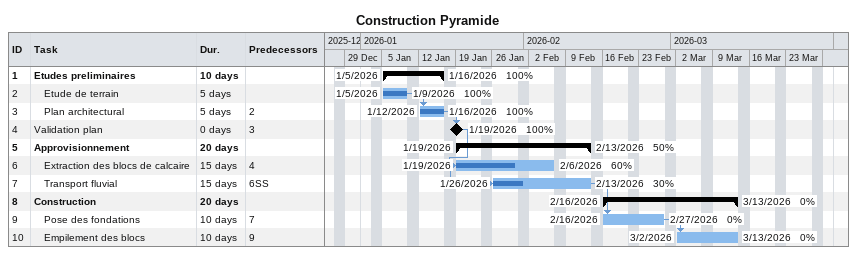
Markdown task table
Construction Pyramide

| ID | Level | Task | Duration | Start | Finish | Predecessors | % complete |
|---|---|---|---|---|---|---|---|
| 1 | 1 | **Etudes preliminaires** | 10d | 2026-01-05 | 2026-01-16 |  | 100 |
| 2 | 2 | Etude de terrain | 5d | 2026-01-05 | 2026-01-09 |  | 100 |
| 3 | 2 | Plan architectural | 5d | 2026-01-12 | 2026-01-16 | 2 | 100 |
| 4 | 1 | Validation plan | 0d | 2026-01-19 | 2026-01-19 | 3 | 100 |
| 5 | 1 | **Approvisionnement** | 20d | 2026-01-19 | 2026-02-13 |  | 50 |
| 6 | 2 | Extraction des blocs de calcaire | 15d | 2026-01-19 | 2026-02-06 | 4 | 60 |
| 7 | 2 | Transport fluvial | 15d | 2026-01-26 | 2026-02-13 | 6SS | 30 |
| 8 | 1 | **Construction** | 20d | 2026-02-16 | 2026-03-13 |  | 0 |
| 9 | 2 | Pose des fondations | 10d | 2026-02-16 | 2026-02-27 | 7 | 0 |
| 10 | 2 | Empilement des blocs | 10d | 2026-03-02 | 2026-03-13 | 9 | 0 |
